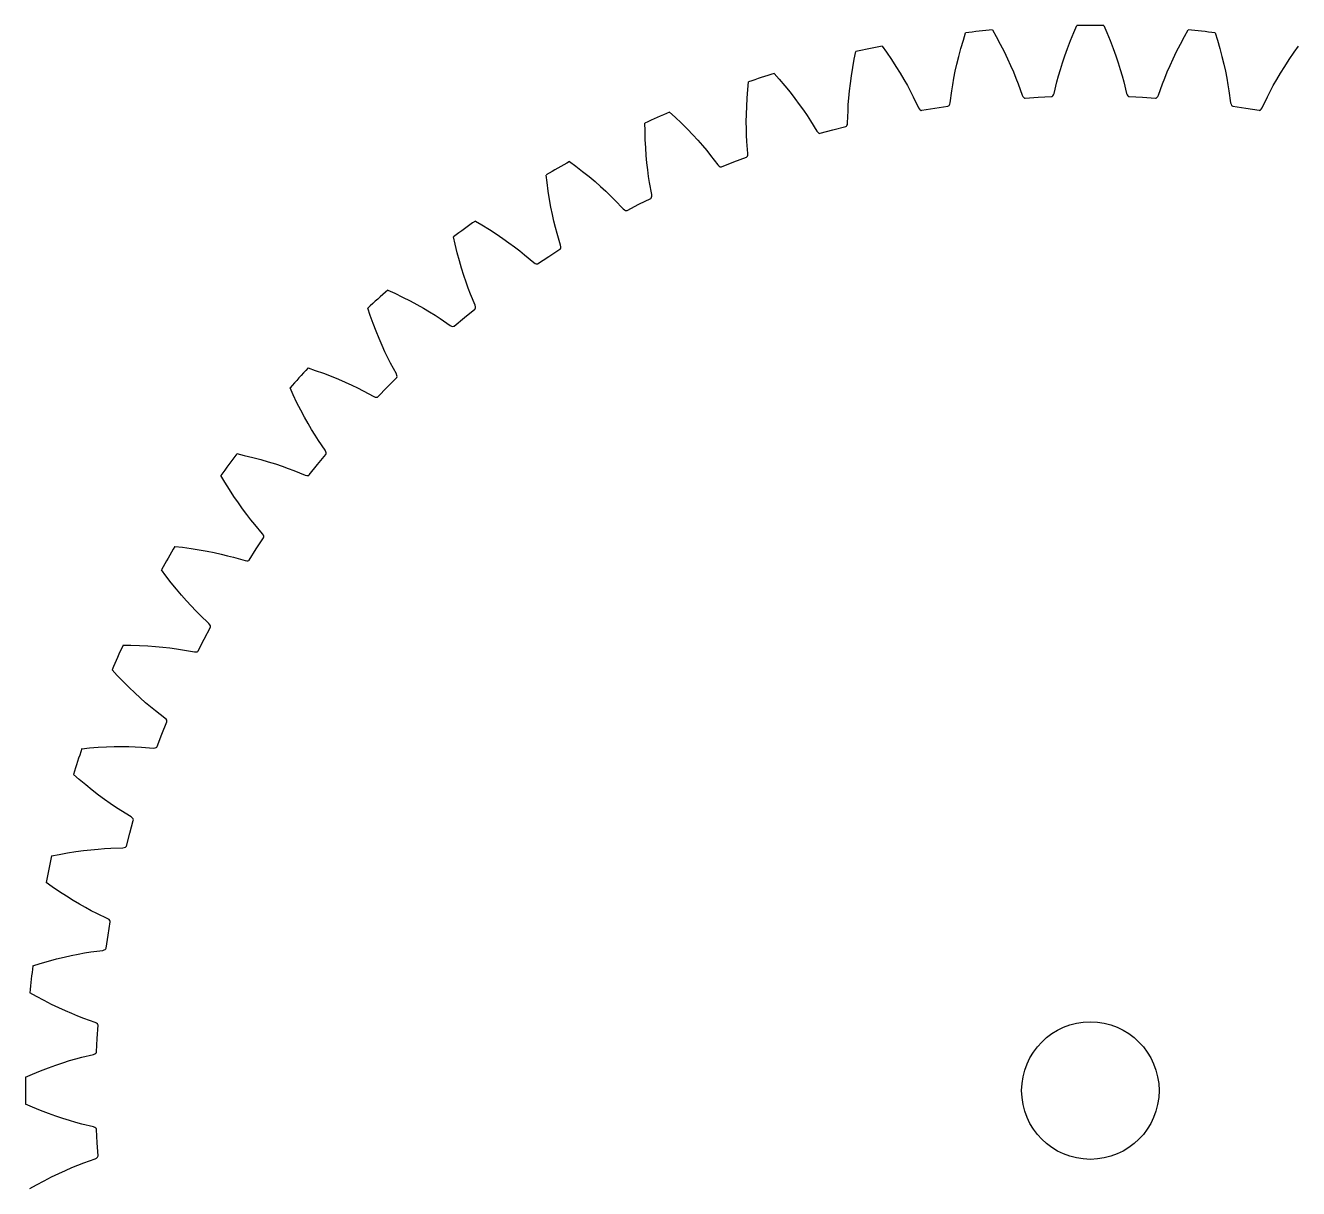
# Model space of a CAD drawing. Extents: x -31 to 42.8, y -31 to 31.
# Drawn here: x -31 to 6.06, y -2.85 to 31 of the extents above; entities that cross this region are included whole.
import ezdxf

# ---------------------------------------------------------------- set-up
doc = ezdxf.new("R2010")
doc.units = 0

msp = doc.modelspace()

# ---------------------------------------------------------------- linework, layer by layer
msp.add_circle((0, 0), 2)
msp.add_circle((0, 0), 2)
at = {"layer": 'layer1'}
for p, q in [((-3.697, 30.576), (-3.631, 30.787)), ((-2.849, 30.869), (-2.741, 30.676)), ((-0.576, 30.56), (-0.481, 30.794)), ((-0.481, 30.794), (-0.393, 30.998)), ((0.393, 30.998), (0.481, 30.794)), ((0.481, 30.794), (0.576, 30.56)), ((2.741, 30.676), (2.849, 30.869)), ((3.631, 30.787), (3.697, 30.576)), ((-6.061, 30.402), (-5.932, 30.221)), ((-3.768, 30.332), (-3.697, 30.576)), ((-2.741, 30.676), (-2.621, 30.453)), ((-2.621, 30.453), (-2.511, 30.238)), ((-0.663, 30.334), (-0.576, 30.56)), ((0.576, 30.56), (0.663, 30.334)), ((2.511, 30.238), (2.621, 30.453)), ((2.621, 30.453), (2.741, 30.676)), ((3.697, 30.576), (3.768, 30.332)), ((5.932, 30.221), (6.061, 30.402)), ((-6.918, 29.772), (-6.873, 30.022)), ((-6.873, 30.022), (-6.829, 30.238)), ((-5.932, 30.221), (-5.79, 30.012)), ((-3.885, 29.877), (-3.831, 30.099)), ((-3.831, 30.099), (-3.768, 30.332)), ((-2.511, 30.238), (-2.412, 30.032)), ((-2.412, 30.032), (-2.321, 29.836)), ((-0.81, 29.915), (-0.741, 30.12)), ((-0.741, 30.12), (-0.663, 30.334)), ((0.663, 30.334), (0.741, 30.12)), ((0.741, 30.12), (0.81, 29.915)), ((2.321, 29.836), (2.412, 30.032)), ((2.412, 30.032), (2.511, 30.238)), ((3.768, 30.332), (3.831, 30.099)), ((3.831, 30.099), (3.885, 29.877)), ((5.79, 30.012), (5.932, 30.221)), ((-6.956, 29.534), (-6.918, 29.772)), ((-5.79, 30.012), (-5.658, 29.809)), ((-5.658, 29.809), (-5.538, 29.616)), ((-3.973, 29.465), (-3.933, 29.666)), ((-3.933, 29.666), (-3.885, 29.877)), ((-2.321, 29.836), (-2.24, 29.647)), ((-0.925, 29.536), (-0.872, 29.719)), ((-0.872, 29.719), (-0.81, 29.915)), ((0.81, 29.915), (0.872, 29.719)), ((0.872, 29.719), (0.925, 29.536)), ((2.24, 29.647), (2.321, 29.836)), ((3.885, 29.877), (3.933, 29.666)), ((3.933, 29.666), (3.973, 29.465)), ((5.538, 29.616), (5.658, 29.809)), ((5.658, 29.809), (5.79, 30.012)), ((-9.973, 29.139), (-9.952, 29.359)), ((-9.205, 29.602), (-9.059, 29.436)), ((-9.059, 29.436), (-8.895, 29.243)), ((-7.012, 29.093), (-6.987, 29.308)), ((-6.987, 29.308), (-6.956, 29.534)), ((-5.538, 29.616), (-5.427, 29.429)), ((-5.427, 29.429), (-5.326, 29.251)), ((-4.007, 29.277), (-3.973, 29.465)), ((-2.24, 29.647), (-2.167, 29.471)), ((-2.167, 29.471), (-2.103, 29.303)), ((-2.103, 29.303), (-1.985, 28.972)), ((-1.054, 29.021), (-0.972, 29.363)), ((-0.972, 29.363), (-0.925, 29.536)), ((0.925, 29.536), (0.972, 29.363)), ((0.972, 29.363), (1.054, 29.021)), ((1.985, 28.972), (2.103, 29.303)), ((2.103, 29.303), (2.167, 29.471)), ((2.167, 29.471), (2.24, 29.647)), ((3.973, 29.465), (4.007, 29.277)), ((5.326, 29.251), (5.427, 29.429)), ((5.427, 29.429), (5.538, 29.616)), ((-9.992, 28.886), (-9.973, 29.139)), ((-8.895, 29.243), (-8.743, 29.055)), ((-8.743, 29.055), (-8.603, 28.875)), ((-7.032, 28.888), (-7.012, 29.093)), ((-5.326, 29.251), (-5.236, 29.083)), ((-5.236, 29.083), (-5.154, 28.923)), ((-5.154, 28.923), (-5.002, 28.606)), ((-4.082, 28.752), (-4.036, 29.1)), ((-4.036, 29.1), (-4.007, 29.277)), ((-1.985, 28.972), (-1.963, 28.931)), ((-1.963, 28.931), (-1.94, 28.903)), ((-1.901, 28.888), (-1.515, 28.91)), ((-1.515, 28.91), (-1.129, 28.928)), ((-1.129, 28.928), (-1.112, 28.931)), ((-1.112, 28.931), (-1.091, 28.948)), ((-1.091, 28.948), (-1.072, 28.978)), ((-1.072, 28.978), (-1.054, 29.021)), ((1.054, 29.021), (1.072, 28.978)), ((1.072, 28.978), (1.091, 28.948)), ((1.091, 28.948), (1.112, 28.931)), ((1.112, 28.931), (1.129, 28.928)), ((1.129, 28.928), (1.515, 28.91)), ((1.515, 28.91), (1.901, 28.888)), ((1.94, 28.903), (1.963, 28.931)), ((1.963, 28.931), (1.985, 28.972)), ((4.007, 29.277), (4.036, 29.1)), ((4.036, 29.1), (4.082, 28.752)), ((5.002, 28.606), (5.154, 28.923)), ((5.154, 28.923), (5.236, 29.083)), ((5.236, 29.083), (5.326, 29.251)), ((-10.012, 28.417), (-10.005, 28.645)), ((-10.005, 28.645), (-9.992, 28.886)), ((-8.603, 28.875), (-8.474, 28.701)), ((-8.474, 28.701), (-8.355, 28.534)), ((-7.055, 28.519), (-7.046, 28.698)), ((-7.046, 28.698), (-7.032, 28.888)), ((-5.002, 28.606), (-4.976, 28.567)), ((-4.976, 28.567), (-4.951, 28.542)), ((-4.951, 28.542), (-4.927, 28.53)), ((-4.91, 28.531), (-4.529, 28.594)), ((-4.529, 28.594), (-4.146, 28.652)), ((-4.146, 28.652), (-4.131, 28.657)), ((-4.131, 28.657), (-4.111, 28.675)), ((-4.111, 28.675), (-4.095, 28.707)), ((-4.095, 28.707), (-4.082, 28.752)), ((-1.94, 28.903), (-1.918, 28.889)), ((-1.918, 28.889), (-1.901, 28.888)), ((1.901, 28.888), (1.918, 28.889)), ((1.918, 28.889), (1.94, 28.903)), ((4.082, 28.752), (4.095, 28.707)), ((4.095, 28.707), (4.111, 28.675)), ((4.111, 28.675), (4.131, 28.657)), ((4.131, 28.657), (4.146, 28.652)), ((4.146, 28.652), (4.529, 28.594)), ((4.529, 28.594), (4.91, 28.531)), ((4.927, 28.53), (4.951, 28.542)), ((4.951, 28.542), (4.976, 28.567)), ((4.976, 28.567), (5.002, 28.606)), ((-12.249, 28.477), (-12.086, 28.328)), ((-12.086, 28.328), (-11.903, 28.153)), ((-10.015, 28.2), (-10.012, 28.417)), ((-10.013, 27.995), (-10.015, 28.2)), ((-8.355, 28.534), (-8.247, 28.376)), ((-8.247, 28.376), (-8.149, 28.226)), ((-8.149, 28.226), (-7.965, 27.927)), ((-7.073, 28.122), (-7.065, 28.168)), ((-7.065, 28.168), (-7.055, 28.519)), ((-4.927, 28.53), (-4.91, 28.531)), ((4.91, 28.531), (4.927, 28.53)), ((-12.964, 27.937), (-12.967, 28.158)), ((-12.957, 27.684), (-12.964, 27.937)), ((-11.903, 28.153), (-11.732, 27.982)), ((-11.732, 27.982), (-11.574, 27.817)), ((-11.574, 27.817), (-11.427, 27.658)), ((-10.007, 27.804), (-10.013, 27.995)), ((-9.998, 27.625), (-10.007, 27.804)), ((-7.965, 27.927), (-7.935, 27.891)), ((-7.935, 27.891), (-7.907, 27.868)), ((-7.907, 27.868), (-7.882, 27.859)), ((-7.882, 27.859), (-7.866, 27.861)), ((-7.866, 27.861), (-7.493, 27.964)), ((-7.493, 27.964), (-7.119, 28.061)), ((-7.119, 28.061), (-7.103, 28.068)), ((-7.103, 28.068), (-7.086, 28.088)), ((-7.086, 28.088), (-7.073, 28.122)), ((-12.944, 27.442), (-12.957, 27.684)), ((-12.928, 27.215), (-12.944, 27.442)), ((-11.427, 27.658), (-11.291, 27.504)), ((-11.291, 27.504), (-11.168, 27.358)), ((-9.971, 27.275), (-9.998, 27.625)), ((-12.907, 26.999), (-12.928, 27.215)), ((-11.168, 27.358), (-11.055, 27.219)), ((-11.055, 27.219), (-10.841, 26.941)), ((-10.375, 27.027), (-10.013, 27.163)), ((-10.013, 27.163), (-9.998, 27.172)), ((-9.998, 27.172), (-9.983, 27.194)), ((-9.983, 27.194), (-9.974, 27.228)), ((-9.974, 27.228), (-9.971, 27.275)), ((-15.159, 27.041), (-14.981, 26.909)), ((-14.981, 26.909), (-14.781, 26.754)), ((-14.781, 26.754), (-14.593, 26.602)), ((-12.884, 26.795), (-12.907, 26.999)), ((-12.858, 26.606), (-12.884, 26.795)), ((-10.841, 26.941), (-10.807, 26.908)), ((-10.807, 26.908), (-10.777, 26.889)), ((-10.777, 26.889), (-10.751, 26.883)), ((-10.751, 26.883), (-10.735, 26.886)), ((-10.735, 26.886), (-10.375, 27.027)), ((-15.813, 26.429), (-15.839, 26.648)), ((-15.779, 26.178), (-15.813, 26.429)), ((-14.593, 26.602), (-14.418, 26.455)), ((-14.418, 26.455), (-14.256, 26.312)), ((-12.831, 26.429), (-12.858, 26.606)), ((-12.767, 26.083), (-12.831, 26.429)), ((-15.742, 25.939), (-15.779, 26.178)), ((-14.256, 26.312), (-14.105, 26.173)), ((-14.105, 26.173), (-13.967, 26.041)), ((-13.967, 26.041), (-13.84, 25.915)), ((-13.143, 25.795), (-12.797, 25.968)), ((-12.797, 25.968), (-12.784, 25.978)), ((-12.784, 25.978), (-12.771, 26.001)), ((-12.771, 26.001), (-12.766, 26.036)), ((-12.766, 26.036), (-12.767, 26.083)), ((-15.702, 25.714), (-15.742, 25.939)), ((-15.659, 25.502), (-15.702, 25.714)), ((-13.84, 25.915), (-13.597, 25.66)), ((-13.597, 25.66), (-13.561, 25.631)), ((-13.561, 25.631), (-13.529, 25.615)), ((-13.529, 25.615), (-13.502, 25.612)), ((-13.502, 25.612), (-13.486, 25.617)), ((-13.486, 25.617), (-13.143, 25.795)), ((-17.902, 25.308), (-17.712, 25.196)), ((-15.614, 25.302), (-15.659, 25.502)), ((-15.569, 25.116), (-15.614, 25.302)), ((-18.489, 24.631), (-18.538, 24.847)), ((-17.712, 25.196), (-17.496, 25.062)), ((-17.496, 25.062), (-17.293, 24.931)), ((-17.293, 24.931), (-17.105, 24.803)), ((-15.523, 24.943), (-15.569, 25.116)), ((-15.424, 24.606), (-15.523, 24.943)), ((-18.429, 24.385), (-18.489, 24.631)), ((-17.105, 24.803), (-16.928, 24.678)), ((-16.928, 24.678), (-16.763, 24.556)), ((-16.763, 24.556), (-16.612, 24.439)), ((-15.767, 24.28), (-15.442, 24.488)), ((-15.442, 24.488), (-15.429, 24.499)), ((-15.429, 24.499), (-15.419, 24.524)), ((-15.417, 24.559), (-15.424, 24.606)), ((-15.419, 24.524), (-15.417, 24.559)), ((-18.367, 24.151), (-18.429, 24.385)), ((-18.303, 23.932), (-18.367, 24.151)), ((-16.612, 24.439), (-16.473, 24.326)), ((-16.473, 24.326), (-16.205, 24.098)), ((-16.205, 24.098), (-16.165, 24.074)), ((-16.09, 24.067), (-15.767, 24.28)), ((-18.239, 23.725), (-18.303, 23.932)), ((-18.174, 23.531), (-18.239, 23.725)), ((-16.165, 24.074), (-16.132, 24.061)), ((-16.132, 24.061), (-16.105, 24.06)), ((-16.105, 24.06), (-16.09, 24.067)), ((-18.109, 23.351), (-18.174, 23.531)), ((-18.045, 23.184), (-18.109, 23.351)), ((-20.449, 23.298), (-20.248, 23.206)), ((-20.248, 23.206), (-20.02, 23.096)), ((-20.02, 23.096), (-19.805, 22.987)), ((-19.805, 22.987), (-19.604, 22.879)), ((-17.911, 22.859), (-18.045, 23.184)), ((-20.963, 22.563), (-21.033, 22.773)), ((-19.604, 22.879), (-19.415, 22.773)), ((-19.415, 22.773), (-19.238, 22.669)), ((-19.238, 22.669), (-19.076, 22.568)), ((-18.219, 22.498), (-17.917, 22.74)), ((-17.917, 22.74), (-17.905, 22.752)), ((-17.9, 22.813), (-17.911, 22.859)), ((-17.905, 22.752), (-17.898, 22.778)), ((-17.898, 22.778), (-17.9, 22.813)), ((-20.877, 22.325), (-20.963, 22.563)), ((-20.791, 22.099), (-20.877, 22.325)), ((-19.076, 22.568), (-18.925, 22.471)), ((-18.925, 22.471), (-18.635, 22.272)), ((-18.635, 22.272), (-18.593, 22.252)), ((-18.593, 22.252), (-18.559, 22.243)), ((-18.559, 22.243), (-18.532, 22.245)), ((-18.532, 22.245), (-18.518, 22.253)), ((-18.518, 22.253), (-18.219, 22.498)), ((-20.705, 21.888), (-20.791, 22.099)), ((-20.619, 21.689), (-20.705, 21.888)), ((-20.534, 21.502), (-20.619, 21.689)), ((-20.451, 21.33), (-20.534, 21.502)), ((-20.369, 21.17), (-20.451, 21.33)), ((-20.203, 20.861), (-20.369, 21.17)), ((-22.773, 21.033), (-22.563, 20.963)), ((-22.563, 20.963), (-22.325, 20.877)), ((-22.325, 20.877), (-22.099, 20.791)), ((-22.099, 20.791), (-21.888, 20.705)), ((-20.186, 20.817), (-20.203, 20.861)), ((-20.196, 20.742), (-20.186, 20.756)), ((-20.181, 20.782), (-20.186, 20.817)), ((-20.186, 20.756), (-20.181, 20.782)), ((-23.206, 20.248), (-23.298, 20.449)), ((-21.888, 20.705), (-21.689, 20.619)), ((-21.689, 20.619), (-21.502, 20.534)), ((-21.502, 20.534), (-21.33, 20.451)), ((-21.33, 20.451), (-21.17, 20.369)), ((-20.742, 20.196), (-20.471, 20.471)), ((-20.471, 20.471), (-20.196, 20.742)), ((-23.096, 20.02), (-23.206, 20.248)), ((-22.987, 19.805), (-23.096, 20.02)), ((-21.17, 20.369), (-20.861, 20.203)), ((-20.861, 20.203), (-20.817, 20.186)), ((-20.817, 20.186), (-20.782, 20.181)), ((-20.782, 20.181), (-20.756, 20.186)), ((-20.756, 20.186), (-20.742, 20.196)), ((-22.879, 19.604), (-22.987, 19.805)), ((-22.773, 19.415), (-22.879, 19.604)), ((-22.669, 19.238), (-22.773, 19.415)), ((-22.568, 19.076), (-22.669, 19.238)), ((-22.471, 18.925), (-22.568, 19.076)), ((-22.272, 18.635), (-22.471, 18.925)), ((-24.847, 18.538), (-24.631, 18.489)), ((-22.252, 18.593), (-22.272, 18.635)), ((-22.253, 18.518), (-22.245, 18.532)), ((-22.243, 18.559), (-22.252, 18.593)), ((-22.245, 18.532), (-22.243, 18.559)), ((-24.631, 18.489), (-24.385, 18.429)), ((-24.385, 18.429), (-24.151, 18.367)), ((-24.151, 18.367), (-23.932, 18.303)), ((-23.932, 18.303), (-23.725, 18.239)), ((-23.725, 18.239), (-23.531, 18.174)), ((-23.531, 18.174), (-23.351, 18.109)), ((-22.74, 17.917), (-22.498, 18.219)), ((-22.498, 18.219), (-22.253, 18.518)), ((-25.196, 17.712), (-25.308, 17.902)), ((-23.351, 18.109), (-23.184, 18.045)), ((-23.184, 18.045), (-22.859, 17.911)), ((-22.859, 17.911), (-22.813, 17.9)), ((-22.813, 17.9), (-22.778, 17.898)), ((-22.778, 17.898), (-22.752, 17.905)), ((-22.752, 17.905), (-22.74, 17.917)), ((-25.062, 17.496), (-25.196, 17.712)), ((-24.931, 17.293), (-25.062, 17.496)), ((-24.803, 17.105), (-24.931, 17.293)), ((-24.678, 16.928), (-24.803, 17.105)), ((-24.556, 16.763), (-24.678, 16.928)), ((-24.439, 16.612), (-24.556, 16.763)), ((-24.326, 16.473), (-24.439, 16.612)), ((-24.098, 16.205), (-24.326, 16.473)), ((-24.28, 15.767), (-24.067, 16.09)), ((-24.074, 16.165), (-24.098, 16.205)), ((-24.061, 16.132), (-24.074, 16.165)), ((-24.067, 16.09), (-24.06, 16.105)), ((-24.06, 16.105), (-24.061, 16.132)), ((-26.648, 15.839), (-26.429, 15.813)), ((-26.429, 15.813), (-26.178, 15.779)), ((-26.178, 15.779), (-25.939, 15.742)), ((-25.939, 15.742), (-25.714, 15.702)), ((-25.714, 15.702), (-25.502, 15.659)), ((-25.502, 15.659), (-25.302, 15.614)), ((-25.302, 15.614), (-25.116, 15.569)), ((-25.116, 15.569), (-24.943, 15.523)), ((-24.488, 15.442), (-24.28, 15.767)), ((-24.943, 15.523), (-24.606, 15.424)), ((-24.606, 15.424), (-24.559, 15.417)), ((-24.559, 15.417), (-24.524, 15.419)), ((-24.524, 15.419), (-24.499, 15.429)), ((-24.499, 15.429), (-24.488, 15.442)), ((-26.909, 14.981), (-27.041, 15.159)), ((-26.754, 14.781), (-26.909, 14.981)), ((-26.602, 14.593), (-26.754, 14.781)), ((-26.455, 14.418), (-26.602, 14.593)), ((-26.312, 14.256), (-26.455, 14.418)), ((-26.173, 14.105), (-26.312, 14.256)), ((-26.041, 13.967), (-26.173, 14.105)), ((-25.915, 13.84), (-26.041, 13.967)), ((-25.66, 13.597), (-25.915, 13.84)), ((-25.795, 13.143), (-25.617, 13.486)), ((-25.631, 13.561), (-25.66, 13.597)), ((-25.615, 13.529), (-25.631, 13.561)), ((-25.617, 13.486), (-25.612, 13.502)), ((-25.612, 13.502), (-25.615, 13.529)), ((-25.968, 12.797), (-25.795, 13.143)), ((-28.158, 12.967), (-27.937, 12.964)), ((-27.937, 12.964), (-27.684, 12.957)), ((-27.684, 12.957), (-27.442, 12.944)), ((-27.442, 12.944), (-27.215, 12.928)), ((-27.215, 12.928), (-26.999, 12.907)), ((-26.999, 12.907), (-26.795, 12.884)), ((-26.795, 12.884), (-26.606, 12.858)), ((-26.606, 12.858), (-26.429, 12.831)), ((-26.429, 12.831), (-26.083, 12.767)), ((-26.083, 12.767), (-26.036, 12.766)), ((-26.036, 12.766), (-26.001, 12.771)), ((-26.001, 12.771), (-25.978, 12.784)), ((-25.978, 12.784), (-25.968, 12.797)), ((-28.328, 12.086), (-28.477, 12.249)), ((-28.153, 11.903), (-28.328, 12.086)), ((-27.982, 11.732), (-28.153, 11.903)), ((-27.817, 11.574), (-27.982, 11.732)), ((-27.658, 11.427), (-27.817, 11.574)), ((-27.504, 11.291), (-27.658, 11.427)), ((-27.358, 11.168), (-27.504, 11.291)), ((-27.219, 11.055), (-27.358, 11.168)), ((-26.941, 10.841), (-27.219, 11.055)), ((-26.908, 10.807), (-26.941, 10.841)), ((-26.889, 10.777), (-26.908, 10.807)), ((-26.883, 10.751), (-26.889, 10.777)), ((-26.886, 10.735), (-26.883, 10.751)), ((-27.027, 10.375), (-26.886, 10.735)), ((-28.645, 10.005), (-28.417, 10.012)), ((-28.417, 10.012), (-28.2, 10.015)), ((-28.2, 10.015), (-27.995, 10.013)), ((-27.995, 10.013), (-27.804, 10.007)), ((-27.804, 10.007), (-27.625, 9.998)), ((-27.172, 9.998), (-27.163, 10.013)), ((-27.163, 10.013), (-27.027, 10.375)), ((-29.359, 9.952), (-29.139, 9.973)), ((-29.139, 9.973), (-28.886, 9.992)), ((-28.886, 9.992), (-28.645, 10.005)), ((-27.625, 9.998), (-27.275, 9.971)), ((-27.275, 9.971), (-27.228, 9.974)), ((-27.228, 9.974), (-27.194, 9.983)), ((-27.194, 9.983), (-27.172, 9.998)), ((-29.436, 9.059), (-29.602, 9.205)), ((-29.243, 8.895), (-29.436, 9.059)), ((-29.055, 8.743), (-29.243, 8.895)), ((-28.875, 8.603), (-29.055, 8.743)), ((-28.701, 8.474), (-28.875, 8.603)), ((-28.534, 8.355), (-28.701, 8.474)), ((-28.376, 8.247), (-28.534, 8.355)), ((-28.226, 8.149), (-28.376, 8.247)), ((-27.927, 7.965), (-28.226, 8.149)), ((-27.964, 7.493), (-27.861, 7.866)), ((-27.891, 7.935), (-27.927, 7.965)), ((-27.868, 7.907), (-27.891, 7.935)), ((-27.859, 7.882), (-27.868, 7.907)), ((-27.861, 7.866), (-27.859, 7.882)), ((-28.061, 7.119), (-27.964, 7.493)), ((-28.888, 7.032), (-28.698, 7.046)), ((-28.698, 7.046), (-28.519, 7.055)), ((-28.519, 7.055), (-28.168, 7.065)), ((-28.168, 7.065), (-28.122, 7.073)), ((-28.122, 7.073), (-28.088, 7.086)), ((-28.088, 7.086), (-28.068, 7.103)), ((-28.068, 7.103), (-28.061, 7.119)), ((-30.238, 6.829), (-30.022, 6.873)), ((-30.022, 6.873), (-29.772, 6.918)), ((-29.772, 6.918), (-29.534, 6.956)), ((-29.534, 6.956), (-29.308, 6.987)), ((-29.308, 6.987), (-29.093, 7.012)), ((-29.093, 7.012), (-28.888, 7.032)), ((-30.221, 5.932), (-30.402, 6.061)), ((-30.012, 5.79), (-30.221, 5.932)), ((-29.809, 5.658), (-30.012, 5.79)), ((-29.616, 5.538), (-29.809, 5.658)), ((-29.429, 5.427), (-29.616, 5.538)), ((-29.251, 5.326), (-29.429, 5.427)), ((-29.083, 5.236), (-29.251, 5.326)), ((-28.923, 5.154), (-29.083, 5.236)), ((-28.606, 5.002), (-28.923, 5.154)), ((-28.567, 4.976), (-28.606, 5.002)), ((-28.594, 4.529), (-28.531, 4.91)), ((-28.542, 4.951), (-28.567, 4.976)), ((-28.53, 4.927), (-28.542, 4.951)), ((-28.531, 4.91), (-28.53, 4.927)), ((-28.652, 4.146), (-28.594, 4.529)), ((-29.1, 4.036), (-28.752, 4.082)), ((-28.752, 4.082), (-28.707, 4.095)), ((-28.707, 4.095), (-28.675, 4.111)), ((-28.675, 4.111), (-28.657, 4.131)), ((-28.657, 4.131), (-28.652, 4.146)), ((-30.576, 3.697), (-30.332, 3.768)), ((-30.332, 3.768), (-30.099, 3.831)), ((-30.099, 3.831), (-29.877, 3.885)), ((-29.877, 3.885), (-29.666, 3.933)), ((-29.666, 3.933), (-29.465, 3.973)), ((-29.465, 3.973), (-29.277, 4.007)), ((-29.277, 4.007), (-29.1, 4.036)), ((-30.787, 3.631), (-30.576, 3.697)), ((-30.676, 2.741), (-30.869, 2.849)), ((-30.453, 2.621), (-30.676, 2.741)), ((-30.238, 2.511), (-30.453, 2.621)), ((-30.032, 2.412), (-30.238, 2.511)), ((-29.836, 2.321), (-30.032, 2.412)), ((-29.647, 2.24), (-29.836, 2.321)), ((-29.471, 2.167), (-29.647, 2.24)), ((-29.303, 2.103), (-29.471, 2.167)), ((-28.972, 1.985), (-29.303, 2.103)), ((-28.931, 1.963), (-28.972, 1.985)), ((-28.903, 1.94), (-28.931, 1.963)), ((-28.91, 1.515), (-28.888, 1.901)), ((-28.889, 1.918), (-28.903, 1.94)), ((-28.888, 1.901), (-28.889, 1.918)), ((-28.928, 1.129), (-28.91, 1.515)), ((-28.948, 1.091), (-28.931, 1.112)), ((-28.931, 1.112), (-28.928, 1.129)), ((-30.12, 0.741), (-29.915, 0.81)), ((-29.915, 0.81), (-29.719, 0.872)), ((-29.719, 0.872), (-29.536, 0.925)), ((-29.536, 0.925), (-29.363, 0.972)), ((-29.363, 0.972), (-29.021, 1.054)), ((-29.021, 1.054), (-28.978, 1.072)), ((-28.978, 1.072), (-28.948, 1.091)), ((-30.998, 0.393), (-30.794, 0.481)), ((-30.794, 0.481), (-30.56, 0.576)), ((-30.56, 0.576), (-30.334, 0.663)), ((-30.334, 0.663), (-30.12, 0.741)), ((-30.794, -0.481), (-30.998, -0.393)), ((-30.56, -0.576), (-30.794, -0.481)), ((-30.334, -0.663), (-30.56, -0.576)), ((-30.12, -0.741), (-30.334, -0.663)), ((-29.915, -0.81), (-30.12, -0.741)), ((-29.719, -0.872), (-29.915, -0.81)), ((-29.536, -0.925), (-29.719, -0.872)), ((-29.363, -0.972), (-29.536, -0.925)), ((-29.021, -1.054), (-29.363, -0.972)), ((-28.978, -1.072), (-29.021, -1.054)), ((-28.948, -1.091), (-28.978, -1.072)), ((-28.931, -1.112), (-28.948, -1.091)), ((-28.928, -1.129), (-28.931, -1.112)), ((-28.91, -1.515), (-28.928, -1.129)), ((-28.888, -1.901), (-28.91, -1.515)), ((-29.647, -2.24), (-29.471, -2.167)), ((-29.471, -2.167), (-29.303, -2.103)), ((-29.303, -2.103), (-28.972, -1.985)), ((-28.972, -1.985), (-28.931, -1.963)), ((-28.931, -1.963), (-28.903, -1.94)), ((-28.903, -1.94), (-28.889, -1.918)), ((-28.889, -1.918), (-28.888, -1.901)), ((-30.453, -2.621), (-30.238, -2.511)), ((-30.238, -2.511), (-30.032, -2.412)), ((-30.032, -2.412), (-29.836, -2.321)), ((-29.836, -2.321), (-29.647, -2.24)), ((-30.869, -2.849), (-30.676, -2.741)), ((-30.676, -2.741), (-30.453, -2.621))]:
    msp.add_line(p, q, dxfattribs=at)
for start, end in [(95.274, 96.726), (89.274, 90.726), (83.274, 84.726), (101.274, 102.726), (107.274, 108.726), (113.274, 114.726), (119.274, 120.726), (125.274, 126.726), (131.274, 132.726), (137.274, 138.726), (143.274, 144.726), (149.274, 150.726), (155.274, 156.726), (161.274, 162.726), (167.274, 168.726), (173.274, 174.726), (179.274, 180.726)]:
    msp.add_arc((0, 0), 31, start, end, dxfattribs=at)
at = {"layer": 'layer3'}
for p, q in [((-3.697, 30.576), (-3.631, 30.787)), ((-2.849, 30.869), (-2.741, 30.676)), ((-0.576, 30.56), (-0.481, 30.794)), ((-0.481, 30.794), (-0.393, 30.998)), ((0.393, 30.998), (0.481, 30.794)), ((0.481, 30.794), (0.576, 30.56)), ((2.741, 30.676), (2.849, 30.869)), ((3.631, 30.787), (3.697, 30.576)), ((-6.061, 30.402), (-5.932, 30.221)), ((-3.768, 30.332), (-3.697, 30.576)), ((-2.741, 30.676), (-2.621, 30.453)), ((-2.621, 30.453), (-2.511, 30.238)), ((-0.663, 30.334), (-0.576, 30.56)), ((0.576, 30.56), (0.663, 30.334)), ((2.511, 30.238), (2.621, 30.453)), ((2.621, 30.453), (2.741, 30.676)), ((3.697, 30.576), (3.768, 30.332)), ((5.932, 30.221), (6.061, 30.402)), ((-6.918, 29.772), (-6.873, 30.022)), ((-6.873, 30.022), (-6.829, 30.238)), ((-5.932, 30.221), (-5.79, 30.012)), ((-3.885, 29.877), (-3.831, 30.099)), ((-3.831, 30.099), (-3.768, 30.332)), ((-2.511, 30.238), (-2.412, 30.032)), ((-2.412, 30.032), (-2.321, 29.836)), ((-0.81, 29.915), (-0.741, 30.12)), ((-0.741, 30.12), (-0.663, 30.334)), ((0.663, 30.334), (0.741, 30.12)), ((0.741, 30.12), (0.81, 29.915)), ((2.321, 29.836), (2.412, 30.032)), ((2.412, 30.032), (2.511, 30.238)), ((3.768, 30.332), (3.831, 30.099)), ((3.831, 30.099), (3.885, 29.877)), ((5.79, 30.012), (5.932, 30.221)), ((-6.956, 29.534), (-6.918, 29.772)), ((-5.79, 30.012), (-5.658, 29.809)), ((-5.658, 29.809), (-5.538, 29.616)), ((-3.973, 29.465), (-3.933, 29.666)), ((-3.933, 29.666), (-3.885, 29.877)), ((-2.321, 29.836), (-2.24, 29.647)), ((-0.925, 29.536), (-0.872, 29.719)), ((-0.872, 29.719), (-0.81, 29.915)), ((0.81, 29.915), (0.872, 29.719)), ((0.872, 29.719), (0.925, 29.536)), ((2.24, 29.647), (2.321, 29.836)), ((3.885, 29.877), (3.933, 29.666)), ((3.933, 29.666), (3.973, 29.465)), ((5.538, 29.616), (5.658, 29.809)), ((5.658, 29.809), (5.79, 30.012)), ((-9.973, 29.139), (-9.952, 29.359)), ((-9.205, 29.602), (-9.059, 29.436)), ((-9.059, 29.436), (-8.895, 29.243)), ((-7.012, 29.093), (-6.987, 29.308)), ((-6.987, 29.308), (-6.956, 29.534)), ((-5.538, 29.616), (-5.427, 29.429)), ((-5.427, 29.429), (-5.326, 29.251)), ((-4.007, 29.277), (-3.973, 29.465)), ((-2.24, 29.647), (-2.167, 29.471)), ((-2.167, 29.471), (-2.103, 29.303)), ((-2.103, 29.303), (-1.985, 28.972)), ((-1.054, 29.021), (-0.972, 29.363)), ((-0.972, 29.363), (-0.925, 29.536)), ((0.925, 29.536), (0.972, 29.363)), ((0.972, 29.363), (1.054, 29.021)), ((1.985, 28.972), (2.103, 29.303)), ((2.103, 29.303), (2.167, 29.471)), ((2.167, 29.471), (2.24, 29.647)), ((3.973, 29.465), (4.007, 29.277)), ((5.326, 29.251), (5.427, 29.429)), ((5.427, 29.429), (5.538, 29.616)), ((-9.992, 28.886), (-9.973, 29.139)), ((-8.895, 29.243), (-8.743, 29.055)), ((-8.743, 29.055), (-8.603, 28.875)), ((-7.032, 28.888), (-7.012, 29.093)), ((-5.326, 29.251), (-5.236, 29.083)), ((-5.236, 29.083), (-5.154, 28.923)), ((-5.154, 28.923), (-5.002, 28.606)), ((-4.082, 28.752), (-4.036, 29.1)), ((-4.036, 29.1), (-4.007, 29.277)), ((-1.985, 28.972), (-1.963, 28.931)), ((-1.963, 28.931), (-1.94, 28.903)), ((-1.901, 28.888), (-1.515, 28.91)), ((-1.515, 28.91), (-1.129, 28.928)), ((-1.129, 28.928), (-1.112, 28.931)), ((-1.112, 28.931), (-1.091, 28.948)), ((-1.091, 28.948), (-1.072, 28.978)), ((-1.072, 28.978), (-1.054, 29.021)), ((1.054, 29.021), (1.072, 28.978)), ((1.072, 28.978), (1.091, 28.948)), ((1.091, 28.948), (1.112, 28.931)), ((1.112, 28.931), (1.129, 28.928)), ((1.129, 28.928), (1.515, 28.91)), ((1.515, 28.91), (1.901, 28.888)), ((1.94, 28.903), (1.963, 28.931)), ((1.963, 28.931), (1.985, 28.972)), ((4.007, 29.277), (4.036, 29.1)), ((4.036, 29.1), (4.082, 28.752)), ((5.002, 28.606), (5.154, 28.923)), ((5.154, 28.923), (5.236, 29.083)), ((5.236, 29.083), (5.326, 29.251)), ((-10.012, 28.417), (-10.005, 28.645)), ((-10.005, 28.645), (-9.992, 28.886)), ((-8.603, 28.875), (-8.474, 28.701)), ((-8.474, 28.701), (-8.355, 28.534)), ((-7.055, 28.519), (-7.046, 28.698)), ((-7.046, 28.698), (-7.032, 28.888)), ((-5.002, 28.606), (-4.976, 28.567)), ((-4.976, 28.567), (-4.951, 28.542)), ((-4.951, 28.542), (-4.927, 28.53)), ((-4.91, 28.531), (-4.529, 28.594)), ((-4.529, 28.594), (-4.146, 28.652)), ((-4.146, 28.652), (-4.131, 28.657)), ((-4.131, 28.657), (-4.111, 28.675)), ((-4.111, 28.675), (-4.095, 28.707)), ((-4.095, 28.707), (-4.082, 28.752)), ((-1.94, 28.903), (-1.918, 28.889)), ((-1.918, 28.889), (-1.901, 28.888)), ((1.901, 28.888), (1.918, 28.889)), ((1.918, 28.889), (1.94, 28.903)), ((4.082, 28.752), (4.095, 28.707)), ((4.095, 28.707), (4.111, 28.675)), ((4.111, 28.675), (4.131, 28.657)), ((4.131, 28.657), (4.146, 28.652)), ((4.146, 28.652), (4.529, 28.594)), ((4.529, 28.594), (4.91, 28.531)), ((4.927, 28.53), (4.951, 28.542)), ((4.951, 28.542), (4.976, 28.567)), ((4.976, 28.567), (5.002, 28.606)), ((-12.249, 28.477), (-12.086, 28.328)), ((-12.086, 28.328), (-11.903, 28.153)), ((-10.015, 28.2), (-10.012, 28.417)), ((-10.013, 27.995), (-10.015, 28.2)), ((-8.355, 28.534), (-8.247, 28.376)), ((-8.247, 28.376), (-8.149, 28.226)), ((-8.149, 28.226), (-7.965, 27.927)), ((-7.073, 28.122), (-7.065, 28.168)), ((-7.065, 28.168), (-7.055, 28.519)), ((-4.927, 28.53), (-4.91, 28.531)), ((4.91, 28.531), (4.927, 28.53)), ((-12.964, 27.937), (-12.967, 28.158)), ((-12.957, 27.684), (-12.964, 27.937)), ((-11.903, 28.153), (-11.732, 27.982)), ((-11.732, 27.982), (-11.574, 27.817)), ((-11.574, 27.817), (-11.427, 27.658)), ((-10.007, 27.804), (-10.013, 27.995)), ((-9.998, 27.625), (-10.007, 27.804)), ((-7.965, 27.927), (-7.935, 27.891)), ((-7.935, 27.891), (-7.907, 27.868)), ((-7.907, 27.868), (-7.882, 27.859)), ((-7.882, 27.859), (-7.866, 27.861)), ((-7.866, 27.861), (-7.493, 27.964)), ((-7.493, 27.964), (-7.119, 28.061)), ((-7.119, 28.061), (-7.103, 28.068)), ((-7.103, 28.068), (-7.086, 28.088)), ((-7.086, 28.088), (-7.073, 28.122)), ((-12.944, 27.442), (-12.957, 27.684)), ((-12.928, 27.215), (-12.944, 27.442)), ((-11.427, 27.658), (-11.291, 27.504)), ((-11.291, 27.504), (-11.168, 27.358)), ((-9.971, 27.275), (-9.998, 27.625)), ((-12.907, 26.999), (-12.928, 27.215)), ((-11.168, 27.358), (-11.055, 27.219)), ((-11.055, 27.219), (-10.841, 26.941)), ((-10.375, 27.027), (-10.013, 27.163)), ((-10.013, 27.163), (-9.998, 27.172)), ((-9.998, 27.172), (-9.983, 27.194)), ((-9.983, 27.194), (-9.974, 27.228)), ((-9.974, 27.228), (-9.971, 27.275)), ((-15.159, 27.041), (-14.981, 26.909)), ((-14.981, 26.909), (-14.781, 26.754)), ((-14.781, 26.754), (-14.593, 26.602)), ((-12.884, 26.795), (-12.907, 26.999)), ((-12.858, 26.606), (-12.884, 26.795)), ((-10.841, 26.941), (-10.807, 26.908)), ((-10.807, 26.908), (-10.777, 26.889)), ((-10.777, 26.889), (-10.751, 26.883)), ((-10.751, 26.883), (-10.735, 26.886)), ((-10.735, 26.886), (-10.375, 27.027)), ((-15.813, 26.429), (-15.839, 26.648)), ((-15.779, 26.178), (-15.813, 26.429)), ((-14.593, 26.602), (-14.418, 26.455)), ((-14.418, 26.455), (-14.256, 26.312)), ((-12.831, 26.429), (-12.858, 26.606)), ((-12.767, 26.083), (-12.831, 26.429)), ((-15.742, 25.939), (-15.779, 26.178)), ((-14.256, 26.312), (-14.105, 26.173)), ((-14.105, 26.173), (-13.967, 26.041)), ((-13.967, 26.041), (-13.84, 25.915)), ((-13.143, 25.795), (-12.797, 25.968)), ((-12.797, 25.968), (-12.784, 25.978)), ((-12.784, 25.978), (-12.771, 26.001)), ((-12.771, 26.001), (-12.766, 26.036)), ((-12.766, 26.036), (-12.767, 26.083)), ((-15.702, 25.714), (-15.742, 25.939)), ((-15.659, 25.502), (-15.702, 25.714)), ((-13.84, 25.915), (-13.597, 25.66)), ((-13.597, 25.66), (-13.561, 25.631)), ((-13.561, 25.631), (-13.529, 25.615)), ((-13.529, 25.615), (-13.502, 25.612)), ((-13.502, 25.612), (-13.486, 25.617)), ((-13.486, 25.617), (-13.143, 25.795)), ((-17.902, 25.308), (-17.712, 25.196)), ((-15.614, 25.302), (-15.659, 25.502)), ((-15.569, 25.116), (-15.614, 25.302)), ((-18.489, 24.631), (-18.538, 24.847)), ((-17.712, 25.196), (-17.496, 25.062)), ((-17.496, 25.062), (-17.293, 24.931)), ((-17.293, 24.931), (-17.105, 24.803)), ((-15.523, 24.943), (-15.569, 25.116)), ((-15.424, 24.606), (-15.523, 24.943)), ((-18.429, 24.385), (-18.489, 24.631)), ((-17.105, 24.803), (-16.928, 24.678)), ((-16.928, 24.678), (-16.763, 24.556)), ((-16.763, 24.556), (-16.612, 24.439)), ((-15.767, 24.28), (-15.442, 24.488)), ((-15.442, 24.488), (-15.429, 24.499)), ((-15.429, 24.499), (-15.419, 24.524)), ((-15.417, 24.559), (-15.424, 24.606)), ((-15.419, 24.524), (-15.417, 24.559)), ((-18.367, 24.151), (-18.429, 24.385)), ((-18.303, 23.932), (-18.367, 24.151)), ((-16.612, 24.439), (-16.473, 24.326)), ((-16.473, 24.326), (-16.205, 24.098)), ((-16.205, 24.098), (-16.165, 24.074)), ((-16.09, 24.067), (-15.767, 24.28)), ((-18.239, 23.725), (-18.303, 23.932)), ((-18.174, 23.531), (-18.239, 23.725)), ((-16.165, 24.074), (-16.132, 24.061)), ((-16.132, 24.061), (-16.105, 24.06)), ((-16.105, 24.06), (-16.09, 24.067)), ((-18.109, 23.351), (-18.174, 23.531)), ((-18.045, 23.184), (-18.109, 23.351)), ((-20.449, 23.298), (-20.248, 23.206)), ((-20.248, 23.206), (-20.02, 23.096)), ((-20.02, 23.096), (-19.805, 22.987)), ((-19.805, 22.987), (-19.604, 22.879)), ((-17.911, 22.859), (-18.045, 23.184)), ((-20.963, 22.563), (-21.033, 22.773)), ((-19.604, 22.879), (-19.415, 22.773)), ((-19.415, 22.773), (-19.238, 22.669)), ((-19.238, 22.669), (-19.076, 22.568)), ((-18.219, 22.498), (-17.917, 22.74)), ((-17.917, 22.74), (-17.905, 22.752)), ((-17.9, 22.813), (-17.911, 22.859)), ((-17.905, 22.752), (-17.898, 22.778)), ((-17.898, 22.778), (-17.9, 22.813)), ((-20.877, 22.325), (-20.963, 22.563)), ((-20.791, 22.099), (-20.877, 22.325)), ((-19.076, 22.568), (-18.925, 22.471)), ((-18.925, 22.471), (-18.635, 22.272)), ((-18.635, 22.272), (-18.593, 22.252)), ((-18.593, 22.252), (-18.559, 22.243)), ((-18.559, 22.243), (-18.532, 22.245)), ((-18.532, 22.245), (-18.518, 22.253)), ((-18.518, 22.253), (-18.219, 22.498)), ((-20.705, 21.888), (-20.791, 22.099)), ((-20.619, 21.689), (-20.705, 21.888)), ((-20.534, 21.502), (-20.619, 21.689)), ((-20.451, 21.33), (-20.534, 21.502)), ((-20.369, 21.17), (-20.451, 21.33)), ((-20.203, 20.861), (-20.369, 21.17)), ((-22.773, 21.033), (-22.563, 20.963)), ((-22.563, 20.963), (-22.325, 20.877)), ((-22.325, 20.877), (-22.099, 20.791)), ((-22.099, 20.791), (-21.888, 20.705)), ((-20.186, 20.817), (-20.203, 20.861)), ((-20.196, 20.742), (-20.186, 20.756)), ((-20.181, 20.782), (-20.186, 20.817)), ((-20.186, 20.756), (-20.181, 20.782)), ((-23.206, 20.248), (-23.298, 20.449)), ((-21.888, 20.705), (-21.689, 20.619)), ((-21.689, 20.619), (-21.502, 20.534)), ((-21.502, 20.534), (-21.33, 20.451)), ((-21.33, 20.451), (-21.17, 20.369)), ((-20.742, 20.196), (-20.471, 20.471)), ((-20.471, 20.471), (-20.196, 20.742)), ((-23.096, 20.02), (-23.206, 20.248)), ((-22.987, 19.805), (-23.096, 20.02)), ((-21.17, 20.369), (-20.861, 20.203)), ((-20.861, 20.203), (-20.817, 20.186)), ((-20.817, 20.186), (-20.782, 20.181)), ((-20.782, 20.181), (-20.756, 20.186)), ((-20.756, 20.186), (-20.742, 20.196)), ((-22.879, 19.604), (-22.987, 19.805)), ((-22.773, 19.415), (-22.879, 19.604)), ((-22.669, 19.238), (-22.773, 19.415)), ((-22.568, 19.076), (-22.669, 19.238)), ((-22.471, 18.925), (-22.568, 19.076)), ((-22.272, 18.635), (-22.471, 18.925)), ((-24.847, 18.538), (-24.631, 18.489)), ((-22.252, 18.593), (-22.272, 18.635)), ((-22.253, 18.518), (-22.245, 18.532)), ((-22.243, 18.559), (-22.252, 18.593)), ((-22.245, 18.532), (-22.243, 18.559)), ((-24.631, 18.489), (-24.385, 18.429)), ((-24.385, 18.429), (-24.151, 18.367)), ((-24.151, 18.367), (-23.932, 18.303)), ((-23.932, 18.303), (-23.725, 18.239)), ((-23.725, 18.239), (-23.531, 18.174)), ((-23.531, 18.174), (-23.351, 18.109)), ((-22.74, 17.917), (-22.498, 18.219)), ((-22.498, 18.219), (-22.253, 18.518)), ((-25.196, 17.712), (-25.308, 17.902)), ((-23.351, 18.109), (-23.184, 18.045)), ((-23.184, 18.045), (-22.859, 17.911)), ((-22.859, 17.911), (-22.813, 17.9)), ((-22.813, 17.9), (-22.778, 17.898)), ((-22.778, 17.898), (-22.752, 17.905)), ((-22.752, 17.905), (-22.74, 17.917)), ((-25.062, 17.496), (-25.196, 17.712)), ((-24.931, 17.293), (-25.062, 17.496)), ((-24.803, 17.105), (-24.931, 17.293)), ((-24.678, 16.928), (-24.803, 17.105)), ((-24.556, 16.763), (-24.678, 16.928)), ((-24.439, 16.612), (-24.556, 16.763)), ((-24.326, 16.473), (-24.439, 16.612)), ((-24.098, 16.205), (-24.326, 16.473)), ((-24.28, 15.767), (-24.067, 16.09)), ((-24.074, 16.165), (-24.098, 16.205)), ((-24.061, 16.132), (-24.074, 16.165)), ((-24.067, 16.09), (-24.06, 16.105)), ((-24.06, 16.105), (-24.061, 16.132)), ((-26.648, 15.839), (-26.429, 15.813)), ((-26.429, 15.813), (-26.178, 15.779)), ((-26.178, 15.779), (-25.939, 15.742)), ((-25.939, 15.742), (-25.714, 15.702)), ((-25.714, 15.702), (-25.502, 15.659)), ((-25.502, 15.659), (-25.302, 15.614)), ((-25.302, 15.614), (-25.116, 15.569)), ((-25.116, 15.569), (-24.943, 15.523)), ((-24.488, 15.442), (-24.28, 15.767)), ((-24.943, 15.523), (-24.606, 15.424)), ((-24.606, 15.424), (-24.559, 15.417)), ((-24.559, 15.417), (-24.524, 15.419)), ((-24.524, 15.419), (-24.499, 15.429)), ((-24.499, 15.429), (-24.488, 15.442)), ((-26.909, 14.981), (-27.041, 15.159)), ((-26.754, 14.781), (-26.909, 14.981)), ((-26.602, 14.593), (-26.754, 14.781)), ((-26.455, 14.418), (-26.602, 14.593)), ((-26.312, 14.256), (-26.455, 14.418)), ((-26.173, 14.105), (-26.312, 14.256)), ((-26.041, 13.967), (-26.173, 14.105)), ((-25.915, 13.84), (-26.041, 13.967)), ((-25.66, 13.597), (-25.915, 13.84)), ((-25.795, 13.143), (-25.617, 13.486)), ((-25.631, 13.561), (-25.66, 13.597)), ((-25.615, 13.529), (-25.631, 13.561)), ((-25.617, 13.486), (-25.612, 13.502)), ((-25.612, 13.502), (-25.615, 13.529)), ((-25.968, 12.797), (-25.795, 13.143)), ((-28.158, 12.967), (-27.937, 12.964)), ((-27.937, 12.964), (-27.684, 12.957)), ((-27.684, 12.957), (-27.442, 12.944)), ((-27.442, 12.944), (-27.215, 12.928)), ((-27.215, 12.928), (-26.999, 12.907)), ((-26.999, 12.907), (-26.795, 12.884)), ((-26.795, 12.884), (-26.606, 12.858)), ((-26.606, 12.858), (-26.429, 12.831)), ((-26.429, 12.831), (-26.083, 12.767)), ((-26.083, 12.767), (-26.036, 12.766)), ((-26.036, 12.766), (-26.001, 12.771)), ((-26.001, 12.771), (-25.978, 12.784)), ((-25.978, 12.784), (-25.968, 12.797)), ((-28.328, 12.086), (-28.477, 12.249)), ((-28.153, 11.903), (-28.328, 12.086)), ((-27.982, 11.732), (-28.153, 11.903)), ((-27.817, 11.574), (-27.982, 11.732)), ((-27.658, 11.427), (-27.817, 11.574)), ((-27.504, 11.291), (-27.658, 11.427)), ((-27.358, 11.168), (-27.504, 11.291)), ((-27.219, 11.055), (-27.358, 11.168)), ((-26.941, 10.841), (-27.219, 11.055)), ((-26.908, 10.807), (-26.941, 10.841)), ((-26.889, 10.777), (-26.908, 10.807)), ((-26.883, 10.751), (-26.889, 10.777)), ((-26.886, 10.735), (-26.883, 10.751)), ((-27.027, 10.375), (-26.886, 10.735)), ((-28.645, 10.005), (-28.417, 10.012)), ((-28.417, 10.012), (-28.2, 10.015)), ((-28.2, 10.015), (-27.995, 10.013)), ((-27.995, 10.013), (-27.804, 10.007)), ((-27.804, 10.007), (-27.625, 9.998)), ((-27.172, 9.998), (-27.163, 10.013)), ((-27.163, 10.013), (-27.027, 10.375)), ((-29.359, 9.952), (-29.139, 9.973)), ((-29.139, 9.973), (-28.886, 9.992)), ((-28.886, 9.992), (-28.645, 10.005)), ((-27.625, 9.998), (-27.275, 9.971)), ((-27.275, 9.971), (-27.228, 9.974)), ((-27.228, 9.974), (-27.194, 9.983)), ((-27.194, 9.983), (-27.172, 9.998)), ((-29.436, 9.059), (-29.602, 9.205)), ((-29.243, 8.895), (-29.436, 9.059)), ((-29.055, 8.743), (-29.243, 8.895)), ((-28.875, 8.603), (-29.055, 8.743)), ((-28.701, 8.474), (-28.875, 8.603)), ((-28.534, 8.355), (-28.701, 8.474)), ((-28.376, 8.247), (-28.534, 8.355)), ((-28.226, 8.149), (-28.376, 8.247)), ((-27.927, 7.965), (-28.226, 8.149)), ((-27.964, 7.493), (-27.861, 7.866)), ((-27.891, 7.935), (-27.927, 7.965)), ((-27.868, 7.907), (-27.891, 7.935)), ((-27.859, 7.882), (-27.868, 7.907)), ((-27.861, 7.866), (-27.859, 7.882)), ((-28.061, 7.119), (-27.964, 7.493)), ((-28.888, 7.032), (-28.698, 7.046)), ((-28.698, 7.046), (-28.519, 7.055)), ((-28.519, 7.055), (-28.168, 7.065)), ((-28.168, 7.065), (-28.122, 7.073)), ((-28.122, 7.073), (-28.088, 7.086)), ((-28.088, 7.086), (-28.068, 7.103)), ((-28.068, 7.103), (-28.061, 7.119)), ((-30.238, 6.829), (-30.022, 6.873)), ((-30.022, 6.873), (-29.772, 6.918)), ((-29.772, 6.918), (-29.534, 6.956)), ((-29.534, 6.956), (-29.308, 6.987)), ((-29.308, 6.987), (-29.093, 7.012)), ((-29.093, 7.012), (-28.888, 7.032)), ((-30.221, 5.932), (-30.402, 6.061)), ((-30.012, 5.79), (-30.221, 5.932)), ((-29.809, 5.658), (-30.012, 5.79)), ((-29.616, 5.538), (-29.809, 5.658)), ((-29.429, 5.427), (-29.616, 5.538)), ((-29.251, 5.326), (-29.429, 5.427)), ((-29.083, 5.236), (-29.251, 5.326)), ((-28.923, 5.154), (-29.083, 5.236)), ((-28.606, 5.002), (-28.923, 5.154)), ((-28.567, 4.976), (-28.606, 5.002)), ((-28.594, 4.529), (-28.531, 4.91)), ((-28.542, 4.951), (-28.567, 4.976)), ((-28.53, 4.927), (-28.542, 4.951)), ((-28.531, 4.91), (-28.53, 4.927)), ((-28.652, 4.146), (-28.594, 4.529)), ((-29.1, 4.036), (-28.752, 4.082)), ((-28.752, 4.082), (-28.707, 4.095)), ((-28.707, 4.095), (-28.675, 4.111)), ((-28.675, 4.111), (-28.657, 4.131)), ((-28.657, 4.131), (-28.652, 4.146)), ((-30.576, 3.697), (-30.332, 3.768)), ((-30.332, 3.768), (-30.099, 3.831)), ((-30.099, 3.831), (-29.877, 3.885)), ((-29.877, 3.885), (-29.666, 3.933)), ((-29.666, 3.933), (-29.465, 3.973)), ((-29.465, 3.973), (-29.277, 4.007)), ((-29.277, 4.007), (-29.1, 4.036)), ((-30.787, 3.631), (-30.576, 3.697)), ((-30.676, 2.741), (-30.869, 2.849)), ((-30.453, 2.621), (-30.676, 2.741)), ((-30.238, 2.511), (-30.453, 2.621)), ((-30.032, 2.412), (-30.238, 2.511)), ((-29.836, 2.321), (-30.032, 2.412)), ((-29.647, 2.24), (-29.836, 2.321)), ((-29.471, 2.167), (-29.647, 2.24)), ((-29.303, 2.103), (-29.471, 2.167)), ((-28.972, 1.985), (-29.303, 2.103)), ((-28.931, 1.963), (-28.972, 1.985)), ((-28.903, 1.94), (-28.931, 1.963)), ((-28.91, 1.515), (-28.888, 1.901)), ((-28.889, 1.918), (-28.903, 1.94)), ((-28.888, 1.901), (-28.889, 1.918)), ((-28.928, 1.129), (-28.91, 1.515)), ((-28.948, 1.091), (-28.931, 1.112)), ((-28.931, 1.112), (-28.928, 1.129)), ((-30.12, 0.741), (-29.915, 0.81)), ((-29.915, 0.81), (-29.719, 0.872)), ((-29.719, 0.872), (-29.536, 0.925)), ((-29.536, 0.925), (-29.363, 0.972)), ((-29.363, 0.972), (-29.021, 1.054)), ((-29.021, 1.054), (-28.978, 1.072)), ((-28.978, 1.072), (-28.948, 1.091)), ((-30.998, 0.393), (-30.794, 0.481)), ((-30.794, 0.481), (-30.56, 0.576)), ((-30.56, 0.576), (-30.334, 0.663)), ((-30.334, 0.663), (-30.12, 0.741)), ((-30.794, -0.481), (-30.998, -0.393)), ((-30.56, -0.576), (-30.794, -0.481)), ((-30.334, -0.663), (-30.56, -0.576)), ((-30.12, -0.741), (-30.334, -0.663)), ((-29.915, -0.81), (-30.12, -0.741)), ((-29.719, -0.872), (-29.915, -0.81)), ((-29.536, -0.925), (-29.719, -0.872)), ((-29.363, -0.972), (-29.536, -0.925)), ((-29.021, -1.054), (-29.363, -0.972)), ((-28.978, -1.072), (-29.021, -1.054)), ((-28.948, -1.091), (-28.978, -1.072)), ((-28.931, -1.112), (-28.948, -1.091)), ((-28.928, -1.129), (-28.931, -1.112)), ((-28.91, -1.515), (-28.928, -1.129)), ((-28.888, -1.901), (-28.91, -1.515)), ((-29.647, -2.24), (-29.471, -2.167)), ((-29.471, -2.167), (-29.303, -2.103)), ((-29.303, -2.103), (-28.972, -1.985)), ((-28.972, -1.985), (-28.931, -1.963)), ((-28.931, -1.963), (-28.903, -1.94)), ((-28.903, -1.94), (-28.889, -1.918)), ((-28.889, -1.918), (-28.888, -1.901)), ((-30.453, -2.621), (-30.238, -2.511)), ((-30.238, -2.511), (-30.032, -2.412)), ((-30.032, -2.412), (-29.836, -2.321)), ((-29.836, -2.321), (-29.647, -2.24)), ((-30.869, -2.849), (-30.676, -2.741)), ((-30.676, -2.741), (-30.453, -2.621))]:
    msp.add_line(p, q, dxfattribs=at)
for start, end in [(95.274, 96.726), (89.274, 90.726), (83.274, 84.726), (101.274, 102.726), (107.274, 108.726), (113.274, 114.726), (119.274, 120.726), (125.274, 126.726), (131.274, 132.726), (137.274, 138.726), (143.274, 144.726), (149.274, 150.726), (155.274, 156.726), (161.274, 162.726), (167.274, 168.726), (173.274, 174.726), (179.274, 180.726)]:
    msp.add_arc((0, 0), 31, start, end, dxfattribs=at)

doc.saveas('drawing.dxf')
